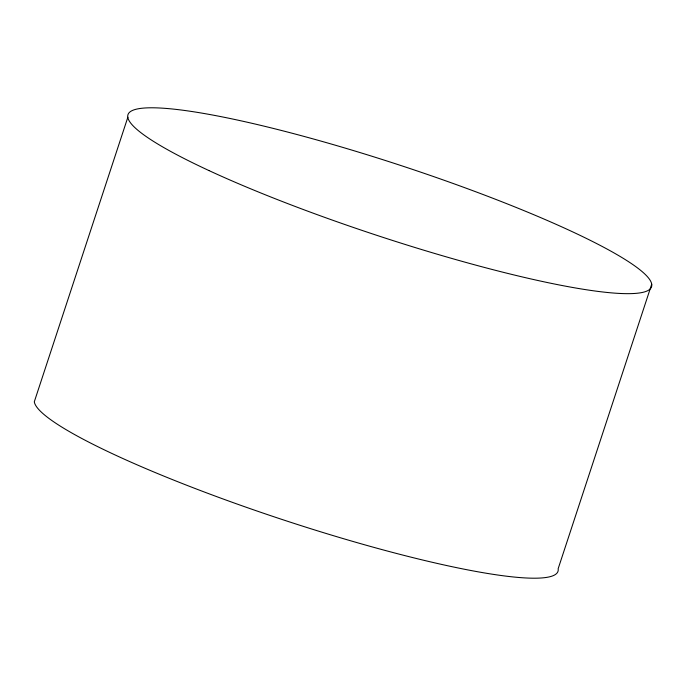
<?xml version="1.0" encoding="UTF-8"?>
<svg xmlns="http://www.w3.org/2000/svg" width="686" height="686" viewBox="0 0 686 686"><rect width="100%" height="100%" fill="white"/><g stroke="black" fill="none" stroke-linecap="round" stroke-linejoin="round"><path stroke-width="1.03" d="M127.845 117.263L34.3 401.79A275.532 36.915 18.2 0 0 302.526 526.111A275.532 36.915 18.2 0 0 558.155 568.737L651.7 284.21M209.016 170.591A275.532 36.915 18.2 0 0 644.403 291.936A275.532 36.915 18.2 0 0 315.903 139.678A275.532 36.915 18.2 0 0 209.016 170.591"/></g></svg>
